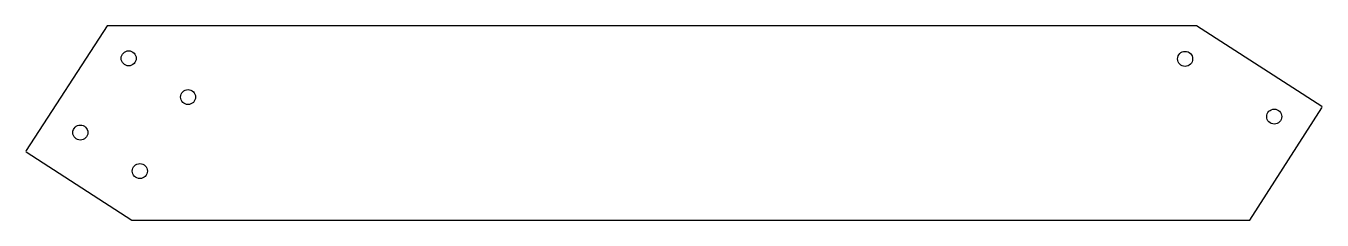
# Model space of a CAD drawing. Extents: x 0 to 732, y 0 to 110.
import ezdxf

# ---------------------------------------------------------------- set-up
doc = ezdxf.new("R2010")
doc.units = 0
doc.header["$MEASUREMENT"] = 0
doc.layers.get('0').update_dxf_attribs({"linetype": 'CONTINUOUS'})

msp = doc.modelspace()

# ---------------------------------------------------------------- linework, layer by layer
for p, q in [((45.81, 110), (0.08, 39.42)), ((660.81, 110), (45.81, 110)), ((731.39, 64.27), (660.81, 110)), ((690.81, 0), (731.54, 63.58)), ((0.23, 38.73), (59.81, 0)), ((59.81, 0), (690.81, 0))]:
    msp.add_line(p, q)
for centre in [(58.01, 91.6), (654.31, 91.3), (91.51, 69.7), (704.61, 58.6), (30.71, 49.6), (64.31, 27.8)]:
    msp.add_circle(centre, 4.25)
for centre, start, end in [((731.12, 63.85), 327.35536, 57.06131), ((0.5, 39.15), 147.06131, 236.97613)]:
    msp.add_arc(centre, 0.5, start, end)

doc.saveas('drawing.dxf')
